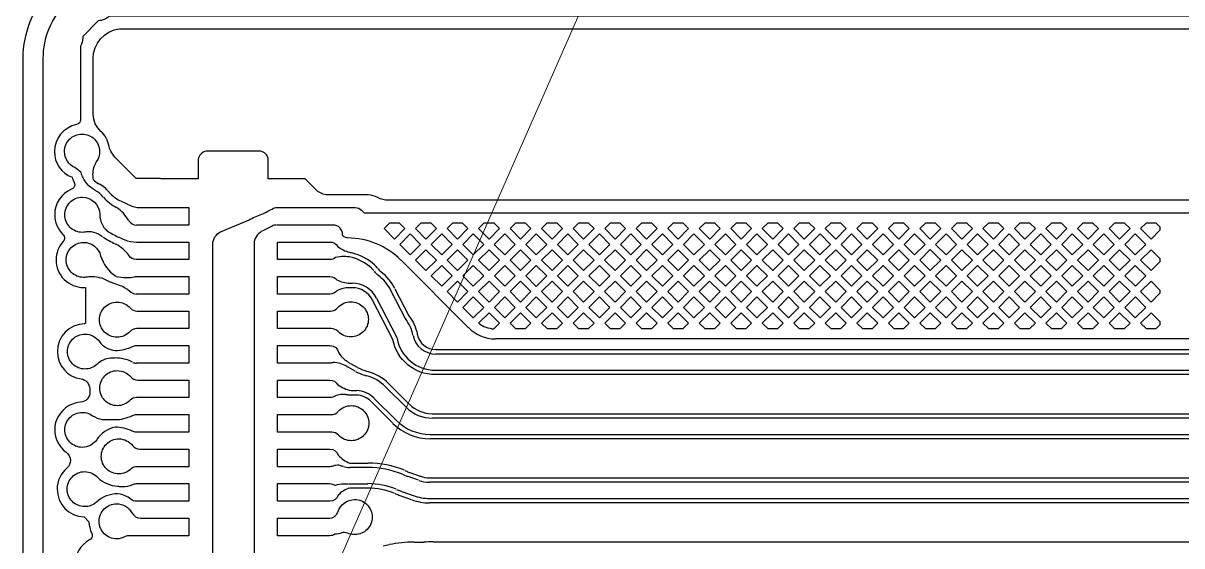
# Model space of a CAD drawing. Extents: x 1548 to 1929, y -174 to 95.
# Drawn here: x 1706.8 to 1718.55, y 48.92 to 54.22 of the extents above; entities that cross this region are included whole.
import ezdxf

# ---------------------------------------------------------------- set-up
doc = ezdxf.new("R2010")
doc.units = 0
doc.layers.add('gbr-dxf_layer0', color=7, linetype='Continuous')
doc.layers.add('gbr-outline-dxf_layer1', color=2, linetype='Continuous')
doc.layers.add('備註', color=1, linetype='Continuous', lineweight=5)

msp = doc.modelspace()

# ---------------------------------------------------------------- linework, layer by layer
at = {"layer": 'gbr-dxf_layer0'}
for p, q in [((1707.778, 52.426), (1707.782, 52.424)), ((1709.643, 52.177), (1709.468, 52.177)), ((1709.91, 52.177), (1709.643, 52.177)), ((1709.941, 52.177), (1709.91, 52.177)), ((1709.819, 51.827), (1709.377, 51.827)), ((1711.311, 51.139), (1710.631, 51.82)), ((1710.117, 51.587), (1710.134, 51.587)), ((1709.819, 51.477), (1709.377, 51.477)), ((1710.135, 51.542), (1710.118, 51.542)), ((1709.91, 51.127), (1709.377, 51.127)), ((1709.922, 51.127), (1709.91, 51.127)), ((1710.986, 50.914), (1738.684, 50.914)), ((1709.821, 50.777), (1709.377, 50.777)), ((1710.117, 50.773), (1710.187, 50.735)), ((1738.682, 50.869), (1710.984, 50.869)), ((1710.166, 50.694), (1710.094, 50.735)), ((1738.684, 50.66), (1710.979, 50.66)), ((1710.981, 50.705), (1738.683, 50.705)), ((1710.682, 50.33), (1710.474, 50.537)), ((1710.507, 50.568), (1710.714, 50.361)), ((1708.05, 50.427), (1707.948, 50.427)), ((1709.821, 50.427), (1709.377, 50.427)), ((1710.146, 50.498), (1710.181, 50.498)), ((1710.18, 50.453), (1710.147, 50.453)), ((1710.359, 50.42), (1710.58, 50.199)), ((1710.547, 50.168), (1710.326, 50.389)), ((1709.91, 50.255), (1709.92, 50.255)), ((1710.948, 50.264), (1738.682, 50.264)), ((1738.681, 50.219), (1710.95, 50.219)), ((1709.641, 50.077), (1709.377, 50.077)), ((1710.928, 50.055), (1711.522, 50.055)), ((1711.521, 50.01), (1710.93, 50.01)), ((1738.68, 50.007), (1711.522, 50.01)), ((1711.523, 50.055), (1738.682, 50.052)), ((1709.91, 49.727), (1709.377, 49.727)), ((1710.294, 49.719), (1710.111, 49.719)), ((1710.662, 49.642), (1710.65, 49.647)), ((1710.668, 49.688), (1710.677, 49.685)), ((1710.808, 49.589), (1710.702, 49.627)), ((1710.719, 49.669), (1710.825, 49.631)), ((1710.92, 49.614), (1738.679, 49.614)), ((1710.05, 49.554), (1710.098, 49.554)), ((1710.105, 49.554), (1710.109, 49.554)), ((1710.294, 49.509), (1710.109, 49.509)), ((1710.11, 49.554), (1710.293, 49.554)), ((1710.647, 49.472), (1710.754, 49.434)), ((1738.681, 49.569), (1710.919, 49.569)), ((1709.817, 49.377), (1709.377, 49.377)), ((1710.737, 49.392), (1710.633, 49.429)), ((1738.679, 49.36), (1710.919, 49.36)), ((1710.92, 49.405), (1738.681, 49.405)), ((1709.91, 49.027), (1709.377, 49.027)), ((1710.766, 48.963), (1710.86, 48.963)), ((1710.961, 48.964), (1738.679, 48.964))]:
    msp.add_line(p, q, dxfattribs=at)
at = {"layer": 'gbr-dxf_layer0', "linetype": 'Continuous'}
for points in [[(1707.002, 46.001), (1707.002, 53.866, -0.414216), (1707.798, 54.663), (1738.807, 54.663, -0.202307), (1749.477, 50.161, 0.202311), (1750.697, 49.646), (1756.197, 49.646, 0.202315), (1757.417, 50.161, -0.202307), (1768.087, 54.663), (1789.618, 54.663, -0.414217), (1790.415, 53.866), (1790.415, 50.934)], [(1750.573, 49.279, -0.202298), (1749.09, 49.905, 0.202302), (1738.683, 54.295), (1707.671, 54.295, -0.1755), (1707.56, 54.248), (1707.402, 54.09, -0.021764), (1707.402, 54.075, -0.125832), (1707.38, 53.989), (1707.38, 53.245, -0.355796), (1707.34, 53.196)], [(1707.508, 53.297), (1707.508, 53.864, -0.377394), (1707.775, 54.168), (1738.683, 54.168, -0.202308), (1748.998, 49.816, 0.202304), (1750.573, 49.151), (1756.073, 49.151, 0.118898), (1757.075, 49.393, 0.264777), (1757.313, 49.535, 0.049743), (1757.647, 49.816, -0.012228), (1758.151, 50.308, 0.308379), (1758.384, 50.521, -0.021115), (1759.325, 51.29, 0.268033), (1759.551, 51.456, -0.026221), (1760.821, 52.272, 0.214143), (1761.021, 52.384, -0.03315), (1762.749, 53.191, 0.130853), (1762.884, 53.243, -0.090345), (1767.963, 54.168), (1789.266, 54.168)], [(1708.192, 52.648), (1707.944, 52.648), (1707.74, 52.853, -0.136311), (1707.67, 52.975, 0.15916), (1707.586, 53.127, -0.197945), (1707.508, 53.297)], [(1787.982, 53.265), (1787.982, 52.668, -0.414254), (1787.932, 52.618), (1787.57, 52.618), (1787.57, 52.57), (1787.242, 52.57), (1787.242, 52.618), (1787.207, 52.618, 0.064068), (1786.994, 52.591, 0.013699), (1786.842, 52.546, 0.036904), (1786.808, 52.549, 0.080213), (1786.736, 52.537, 0.02431), (1786.474, 52.429), (1767.963, 52.429, 0.202298), (1758.894, 48.602, -0.202305), (1756.073, 47.412), (1750.573, 47.412, -0.202305), (1747.752, 48.602, 0.202298), (1738.683, 52.429), (1710.498, 52.429)], [(1707.34, 53.196, 0.356772), (1707.115, 52.922, 0.309707), (1707.294, 52.661, 0.019562), (1707.313, 52.615)], [(1707.218, 52.922, -0.414223), (1707.395, 53.1, -0.414223), (1707.573, 52.922, -0.157266), (1707.54, 52.818, 0.140909), (1707.503, 52.691)], [(1707.406, 52.658, -0.02595), (1707.385, 52.709, 0.085066), (1707.323, 52.759, -0.295725), (1707.218, 52.922)], [(1710.498, 52.429, -0.126413), (1710.396, 52.455, 0.119088), (1710.296, 52.482), (1709.899, 52.482, -0.152112), (1709.788, 52.517), (1709.659, 52.645), (1709.283, 52.645), (1709.283, 52.85, 0.311193), (1709.205, 52.925), (1708.653, 52.925, 0.33668), (1708.574, 52.842), (1708.574, 52.645), (1708.192, 52.645)], [(1707.527, 52.53, -0.093411), (1707.446, 52.595, -0.036886), (1707.443, 52.599, -0.060094), (1707.407, 52.656)], [(1707.503, 52.69, 0.053699), (1707.509, 52.639, 0.086802), (1707.564, 52.596)], [(1707.313, 52.615, 0.005103), (1707.316, 52.609, -0.114212), (1707.321, 52.587, -0.302931), (1707.29, 52.54, 0.302717), (1707.118, 52.281, 0.201282), (1707.202, 52.082, -0.201363), (1707.217, 52.045, -0.186481), (1707.204, 52.011, 0.185729), (1707.132, 51.824, 0.414221), (1707.412, 51.544, 0.016528), (1707.43, 51.544), (1707.43, 51.183), (1707.421, 51.174, 0.409706), (1707.145, 50.894, 0.373207), (1707.385, 50.617, -0.367973), (1707.473, 50.518, 0.023526), (1707.474, 50.492, -0.027584), (1707.475, 50.481, -0.395521), (1707.38, 50.38, 0.099589), (1707.273, 50.351, -0.022342), (1707.259, 50.343, 0.269012), (1707.118, 50.1, 0.241506), (1707.235, 49.873, -0.241817), (1707.277, 49.79, -0.220143), (1707.242, 49.713, 0.220548), (1707.143, 49.499, 0.407829), (1707.416, 49.219), (1707.466, 49.169, 0.109943), (1707.494, 49.051, -0.112871), (1707.499, 49.029, -0.280202), (1707.472, 48.984, 0.278821), (1707.322, 48.736, 0.321401)], [(1707.22, 52.281, -0.414223), (1707.398, 52.459, -0.405399), (1707.576, 52.287, -0.045852), (1707.576, 52.28)], [(1707.784, 52.423), (1707.901, 52.367, 0.032813), (1707.953, 52.355), (1708.035, 52.355)], [(1708.542, 43.514), (1708.608, 43.58, -0.123009), (1708.67, 43.64), (1708.707, 43.676, 0.201987), (1708.722, 43.712), (1708.722, 51.983, -0.28875), (1708.801, 52.108), (1709.083, 52.227, -0.043836), (1709.22, 52.286, -0.004369), (1709.337, 52.347, -0.104015), (1709.347, 52.35, -0.085089), (1709.377, 52.355)], [(1709.377, 52.355), (1709.643, 52.355), (1709.91, 52.355), (1710.166, 52.355, -0.206185), (1710.231, 52.327), (1710.257, 52.301), (1738.68, 52.301)], [(1707.426, 52.106, -0.039378), (1707.398, 52.103, -0.414223), (1707.22, 52.281)], [(1709.365, 52.177, 0.116366), (1709.323, 52.167), (1709.229, 52.12, 0.22571), (1709.14, 52.006), (1709.14, 43.616, 0.21739), (1709.158, 43.579), (1709.274, 43.478), (1709.283, 43.478)], [(1709.465, 52.177), (1709.377, 52.177, -0.020221), (1709.37, 52.177)], [(1710.629, 51.821, 0.198195), (1710.088, 52.046, -0.175049), (1710.055, 52.058, -0.335732), (1710.037, 52.082, 0.414236), (1709.942, 52.177)], [(1707.604, 52.057, -0.011285), (1707.562, 52.085, 0.119663), (1707.465, 52.109)], [(1707.769, 52.053, 0.015822), (1707.829, 52.027, 0.070898), (1707.947, 52.005)], [(1707.234, 51.824, -0.414223), (1707.411, 52.001, -0.347521), (1707.584, 51.865, 0.173376), (1707.737, 51.658)], [(1708.035, 51.827), (1707.946, 51.827, -0.249814), (1707.873, 51.866, 0.106422), (1707.738, 51.983)], [(1709.91, 52.005, -0.271672), (1709.988, 51.959, 0.098911), (1710.108, 51.901, -0.009712), (1710.128, 51.896)], [(1707.494, 51.652, 0.036696), (1707.438, 51.647, -0.040807), (1707.432, 51.647, -0.028847), (1707.411, 51.646, -0.414223), (1707.234, 51.824)], [(1710.053, 51.858, 0.064747), (1709.965, 51.847, -0.170215), (1709.91, 51.827), (1709.821, 51.827)], [(1707.707, 51.588, -0.032302), (1707.599, 51.637, 0.069218), (1707.495, 51.652)], [(1707.889, 51.498, 0.072728), (1707.785, 51.562, -0.021588), (1707.71, 51.587)], [(1707.931, 51.654, -0.044621), (1707.947, 51.655), (1708.035, 51.655)], [(1709.91, 51.655, -0.228458), (1709.979, 51.622, 0.115999), (1710.113, 51.587)], [(1710.117, 51.542), (1710.109, 51.542, 0.11307), (1709.979, 51.51, -0.22533), (1709.91, 51.477), (1709.821, 51.477)], [(1710.751, 51.06, 0.120837), (1710.674, 51.229, -0.064463), (1710.671, 51.233), (1710.528, 51.512)], [(1710.569, 51.531), (1710.71, 51.255, -0.118167), (1710.795, 51.071)], [(1707.573, 51.218, -0.414223), (1707.75, 51.396, -0.221134), (1707.886, 51.333, 0.193738), (1707.952, 51.305), (1708.035, 51.305)], [(1709.643, 51.305), (1709.916, 51.305, 0.212144), (1709.986, 51.338, -0.059478), (1709.99, 51.342, -0.208555), (1710.121, 51.399, -0.414223), (1710.299, 51.221, -0.414223), (1710.121, 51.043, -0.202346), (1709.993, 51.097)], [(1710.977, 50.66, -0.358225), (1710.547, 51.016), (1710.342, 51.416)], [(1710.383, 51.435), (1710.587, 51.037, -0.103834), (1710.59, 51.028, 0.361046), (1710.978, 50.705)], [(1708.038, 51.305), (1708.48, 51.305), (1708.48, 51.127), (1707.948, 51.127, 0.19836), (1707.882, 51.098, -0.21066), (1707.75, 51.04, -0.414223), (1707.573, 51.218)], [(1711.418, 51.181, 0.139306), (1711.571, 51.124), (1711.629, 51.182), (1711.523, 51.288), (1711.417, 51.182)], [(1707.248, 50.894, -0.414223), (1707.425, 51.072, -0.246805), (1707.572, 50.995, 0.211598), (1707.733, 50.904, 0.114422), (1707.907, 50.946, -0.117009), (1707.947, 50.955), (1708.035, 50.955)], [(1739.132, 51.013, 0.009922), (1738.685, 51.022, -0.036234), (1738.678, 51.022), (1711.587, 51.022)], [(1707.545, 50.763, -0.187305), (1707.425, 50.717, -0.414223), (1707.248, 50.894)], [(1709.377, 50.777), (1709.377, 50.955), (1709.821, 50.955), (1709.91, 50.955, -0.367465), (1709.998, 50.881, 0.067391), (1710.051, 50.819, -0.015641), (1710.072, 50.804)], [(1707.729, 50.828), (1707.684, 50.828, 0.167805), (1707.548, 50.766)], [(1710.08, 50.744, 0.118816), (1709.942, 50.783, -0.092632), (1709.91, 50.777), (1709.821, 50.777)], [(1707.575, 50.523, -0.414223), (1707.752, 50.701, -0.222273), (1707.889, 50.637, 0.214443), (1707.96, 50.605)], [(1709.377, 50.427), (1709.377, 50.605), (1709.821, 50.605), (1709.91, 50.605, -0.271102), (1709.987, 50.56, 0.112912), (1710.124, 50.499)], [(1707.947, 50.427, 0.187976), (1707.883, 50.402, -0.208822), (1707.752, 50.345, -0.414223), (1707.575, 50.523)], [(1710.088, 50.455, -0.023225), (1710.067, 50.458), (1710.038, 50.459, 0.054704), (1709.966, 50.447, -0.173014), (1709.91, 50.427), (1709.821, 50.427)], [(1709.996, 50.29, -0.206822), (1710.126, 50.346, -0.414223), (1710.303, 50.168, -0.414223), (1710.126, 49.99, -0.205257), (1709.997, 50.045)], [(1707.221, 50.1, -0.414223), (1707.398, 50.278, -0.15806), (1707.503, 50.244, 0.089365), (1707.6, 50.204), (1707.729, 50.204, 0.114938), (1707.907, 50.246)], [(1707.909, 50.247, -0.109867), (1707.947, 50.255), (1708.035, 50.255)], [(1707.545, 50, -0.246825), (1707.398, 49.923, -0.414223), (1707.221, 50.1)], [(1707.946, 50.077, -0.12133), (1707.905, 50.087, 0.111147), (1707.732, 50.128, 0.195977), (1707.546, 50.002)], [(1709.995, 50.047, 0.200449), (1709.929, 50.077), (1709.643, 50.077)], [(1707.591, 49.831, -0.414223), (1707.769, 50.009, -0.232214), (1707.909, 49.94, 0.218839), (1707.981, 49.905), (1708.046, 49.905)], [(1708.048, 49.905), (1708.48, 49.905), (1708.48, 49.727), (1707.953, 49.727, 0.169426), (1707.895, 49.706, -0.199554), (1707.769, 49.653, -0.414223), (1707.591, 49.831)], [(1709.821, 49.905), (1709.91, 49.905, -0.324488), (1709.994, 49.844, 0.114945), (1710.109, 49.764), (1710.295, 49.764)], [(1709.985, 49.741, 0.02537), (1709.954, 49.739, -0.131445), (1709.91, 49.727)], [(1710.045, 49.728, -0.032185), (1710.012, 49.74, 0.020605), (1709.986, 49.741)], [(1707.245, 49.499, -0.414223), (1707.423, 49.677, -0.215446), (1707.556, 49.617, 0.176305), (1707.755, 49.528, -0.010722), (1707.77, 49.528)], [(1707.54, 49.366, -0.183018), (1707.423, 49.322, -0.414223), (1707.245, 49.499)], [(1707.772, 49.527, -0.013837), (1707.791, 49.526, 0.013245), (1707.804, 49.525)], [(1707.806, 49.525, 0.103987), (1707.909, 49.547, -0.108277), (1707.947, 49.555), (1708.035, 49.555)], [(1710.102, 49.509, 0.119042), (1709.994, 49.438, -0.321742), (1709.91, 49.377), (1709.821, 49.377)], [(1709.91, 49.555, -0.143945), (1709.958, 49.541, 0.008153), (1709.967, 49.54, -0.085592), (1710.048, 49.554)], [(1707.568, 49.173, -0.414223), (1707.746, 49.351, -0.27049), (1707.901, 49.26, -0.052141), (1707.904, 49.256, 0.278688), (1707.988, 49.205)], [(1707.947, 49.377, -0.173302), (1707.89, 49.397, 0.132374), (1707.767, 49.451)], [(1709.821, 49.205), (1709.904, 49.205, 0.30695), (1709.99, 49.267, -0.330494), (1710.16, 49.394, -0.414223), (1710.338, 49.216, -0.414223), (1710.16, 49.038, -0.106603), (1710.087, 49.054, 0.07637), (1710.058, 49.059)], [(1708.035, 49.027), (1707.872, 49.027, 0.103539), (1707.834, 49.018, -0.1308), (1707.746, 48.995, -0.414223), (1707.568, 49.173)], [(1710.03, 49.055, -0.043654), (1709.959, 49.042, -0.146037), (1709.91, 49.027)]]:
    msp.add_lwpolyline(points, format="xyb", dxfattribs=at)
for points in [[(1708.038, 52.355), (1708.48, 52.355), (1708.48, 52.177), (1707.947, 52.177)], [(1707.947, 52.005), (1708.48, 52.005), (1708.48, 51.827), (1708.039, 51.827)], [(1709.377, 51.827), (1709.377, 52.005), (1709.91, 52.005)], [(1708.038, 51.655), (1708.48, 51.655), (1708.48, 51.477), (1707.946, 51.477)], [(1709.377, 51.477), (1709.377, 51.655), (1709.91, 51.655)], [(1709.377, 51.127), (1709.377, 51.305), (1709.64, 51.305)], [(1708.038, 50.955), (1708.48, 50.955), (1708.48, 50.777), (1707.947, 50.777)], [(1707.961, 50.605), (1708.48, 50.605), (1708.48, 50.427), (1708.053, 50.427)], [(1708.038, 50.255), (1708.48, 50.255), (1708.48, 50.077), (1707.946, 50.077)], [(1709.377, 50.077), (1709.377, 50.255), (1709.91, 50.255)], [(1709.377, 49.727), (1709.377, 49.905), (1709.819, 49.905)], [(1708.038, 49.555), (1708.48, 49.555), (1708.48, 49.377), (1707.947, 49.377)], [(1709.377, 49.377), (1709.377, 49.555), (1709.91, 49.555)], [(1707.988, 49.205), (1708.48, 49.205), (1708.48, 49.027), (1708.039, 49.027)], [(1709.377, 49.027), (1709.377, 49.205), (1709.819, 49.205)]]:
    msp.add_lwpolyline(points, dxfattribs=at)
for points in [[(1710.458, 52.141), (1710.516, 52.199), (1710.611, 52.199), (1710.67, 52.141), (1710.564, 52.035)], [(1710.777, 52.141), (1710.836, 52.199), (1710.931, 52.199), (1710.989, 52.141), (1710.883, 52.035)], [(1711.097, 52.141), (1711.155, 52.199), (1711.25, 52.199), (1711.309, 52.141), (1711.203, 52.035)], [(1711.417, 52.141), (1711.475, 52.199), (1711.57, 52.199), (1711.629, 52.141), (1711.523, 52.035)], [(1711.736, 52.141), (1711.795, 52.199), (1711.89, 52.199), (1711.948, 52.141), (1711.842, 52.035)], [(1712.056, 52.141), (1712.114, 52.199), (1712.21, 52.199), (1712.268, 52.141), (1712.162, 52.035)], [(1712.376, 52.141), (1712.434, 52.199), (1712.529, 52.199), (1712.588, 52.141), (1712.482, 52.035)], [(1712.696, 52.141), (1712.754, 52.199), (1712.849, 52.199), (1712.908, 52.141), (1712.801, 52.035)], [(1713.015, 52.141), (1713.074, 52.199), (1713.169, 52.199), (1713.227, 52.141), (1713.121, 52.035)], [(1713.335, 52.141), (1713.393, 52.199), (1713.489, 52.199), (1713.547, 52.141), (1713.441, 52.035)], [(1713.655, 52.141), (1713.713, 52.199), (1713.808, 52.199), (1713.867, 52.141), (1713.761, 52.035)], [(1713.974, 52.141), (1714.033, 52.199), (1714.128, 52.199), (1714.186, 52.141), (1714.08, 52.035)], [(1714.294, 52.141), (1714.352, 52.199), (1714.448, 52.199), (1714.506, 52.141), (1714.4, 52.035)], [(1714.614, 52.141), (1714.672, 52.199), (1714.767, 52.199), (1714.826, 52.141), (1714.72, 52.035)], [(1714.933, 52.141), (1714.992, 52.199), (1715.087, 52.199), (1715.145, 52.141), (1715.039, 52.035)], [(1715.253, 52.141), (1715.311, 52.199), (1715.407, 52.199), (1715.465, 52.141), (1715.359, 52.035)], [(1715.573, 52.141), (1715.631, 52.199), (1715.727, 52.199), (1715.785, 52.141), (1715.679, 52.035)], [(1715.893, 52.141), (1715.951, 52.199), (1716.046, 52.199), (1716.104, 52.141), (1715.998, 52.035)], [(1716.212, 52.141), (1716.27, 52.199), (1716.366, 52.199), (1716.424, 52.141), (1716.318, 52.035)], [(1716.532, 52.141), (1716.59, 52.199), (1716.685, 52.199), (1716.744, 52.141), (1716.638, 52.035)], [(1716.852, 52.141), (1716.91, 52.199), (1717.005, 52.199), (1717.063, 52.141), (1716.957, 52.035)], [(1717.171, 52.141), (1717.229, 52.199), (1717.325, 52.199), (1717.383, 52.141), (1717.277, 52.035)], [(1717.491, 52.141), (1717.549, 52.199), (1717.644, 52.199), (1717.703, 52.141), (1717.597, 52.035)], [(1717.811, 52.141), (1717.869, 52.199), (1717.964, 52.199), (1718.023, 52.141), (1717.916, 52.035)], [(1718.13, 52.141), (1718.189, 52.199), (1718.284, 52.199), (1718.326, 52.158), (1718.326, 52.124), (1718.236, 52.035)], [(1710.618, 51.981), (1710.723, 52.087), (1710.829, 51.981), (1710.724, 51.875)], [(1710.937, 51.981), (1711.043, 52.087), (1711.149, 51.981), (1711.043, 51.875)], [(1711.257, 51.981), (1711.363, 52.087), (1711.469, 51.981), (1711.363, 51.875)], [(1711.576, 51.981), (1711.683, 52.087), (1711.789, 51.981), (1711.682, 51.875)], [(1711.896, 51.981), (1712.002, 52.087), (1712.108, 51.981), (1712.002, 51.875)], [(1712.216, 51.981), (1712.322, 52.087), (1712.428, 51.981), (1712.322, 51.875)], [(1712.536, 51.981), (1712.642, 52.087), (1712.748, 51.981), (1712.642, 51.875)], [(1712.855, 51.981), (1712.961, 52.087), (1713.067, 51.981), (1712.961, 51.875)], [(1713.175, 51.981), (1713.281, 52.087), (1713.387, 51.981), (1713.281, 51.875)], [(1713.495, 51.981), (1713.601, 52.087), (1713.707, 51.981), (1713.601, 51.875)], [(1713.814, 51.981), (1713.92, 52.087), (1714.026, 51.981), (1713.92, 51.875)], [(1714.134, 51.981), (1714.24, 52.087), (1714.346, 51.981), (1714.24, 51.875)], [(1714.454, 51.981), (1714.56, 52.087), (1714.666, 51.981), (1714.56, 51.875)], [(1714.774, 51.981), (1714.88, 52.087), (1714.985, 51.981), (1714.879, 51.875)], [(1715.093, 51.981), (1715.199, 52.087), (1715.305, 51.981), (1715.199, 51.875)], [(1715.413, 51.981), (1715.519, 52.087), (1715.625, 51.981), (1715.519, 51.875)], [(1715.733, 51.981), (1715.839, 52.087), (1715.945, 51.981), (1715.839, 51.875)], [(1716.052, 51.981), (1716.158, 52.087), (1716.264, 51.981), (1716.158, 51.875)], [(1716.372, 51.981), (1716.478, 52.087), (1716.584, 51.981), (1716.478, 51.875)], [(1716.692, 51.981), (1716.798, 52.087), (1716.904, 51.981), (1716.798, 51.875)], [(1717.011, 51.981), (1717.117, 52.087), (1717.223, 51.981), (1717.117, 51.875)], [(1717.331, 51.981), (1717.437, 52.087), (1717.543, 51.981), (1717.437, 51.875)], [(1717.651, 51.981), (1717.757, 52.087), (1717.863, 51.981), (1717.757, 51.875)], [(1717.97, 51.981), (1718.076, 52.087), (1718.182, 51.981), (1718.076, 51.875)], [(1710.777, 51.822), (1710.883, 51.927), (1710.989, 51.821), (1710.883, 51.716)], [(1711.097, 51.821), (1711.203, 51.927), (1711.309, 51.821), (1711.203, 51.715)], [(1711.417, 51.821), (1711.523, 51.927), (1711.629, 51.821), (1711.523, 51.715)], [(1711.736, 51.821), (1711.842, 51.927), (1711.948, 51.821), (1711.842, 51.715)], [(1712.056, 51.821), (1712.162, 51.927), (1712.268, 51.821), (1712.162, 51.715)], [(1712.376, 51.821), (1712.482, 51.927), (1712.588, 51.821), (1712.482, 51.715)], [(1712.695, 51.821), (1712.801, 51.927), (1712.907, 51.821), (1712.801, 51.715)], [(1713.015, 51.821), (1713.121, 51.928), (1713.227, 51.822), (1713.121, 51.715)], [(1713.335, 51.822), (1713.441, 51.927), (1713.547, 51.821), (1713.441, 51.716)], [(1713.655, 51.821), (1713.761, 51.927), (1713.866, 51.821), (1713.76, 51.715)], [(1713.974, 51.821), (1714.08, 51.927), (1714.186, 51.821), (1714.08, 51.715)], [(1714.294, 51.821), (1714.4, 51.927), (1714.506, 51.821), (1714.4, 51.715)], [(1714.614, 51.821), (1714.72, 51.927), (1714.826, 51.821), (1714.72, 51.716)], [(1714.933, 51.821), (1715.039, 51.927), (1715.145, 51.821), (1715.039, 51.715)], [(1715.253, 51.821), (1715.359, 51.927), (1715.465, 51.821), (1715.359, 51.715)], [(1715.573, 51.821), (1715.679, 51.927), (1715.785, 51.822), (1715.679, 51.715)], [(1715.892, 51.822), (1715.998, 51.928), (1716.104, 51.821), (1715.998, 51.716)], [(1716.212, 51.821), (1716.318, 51.927), (1716.424, 51.821), (1716.318, 51.715)], [(1716.532, 51.821), (1716.638, 51.927), (1716.744, 51.821), (1716.638, 51.715)], [(1716.852, 51.821), (1716.957, 51.927), (1717.063, 51.821), (1716.958, 51.715)], [(1717.171, 51.821), (1717.277, 51.927), (1717.383, 51.821), (1717.277, 51.715)], [(1717.491, 51.821), (1717.597, 51.927), (1717.703, 51.821), (1717.597, 51.715)], [(1717.811, 51.821), (1717.916, 51.927), (1718.023, 51.821), (1717.917, 51.715)], [(1718.13, 51.821), (1718.236, 51.927), (1718.326, 51.838), (1718.326, 51.805), (1718.236, 51.715)], [(1710.937, 51.662), (1711.043, 51.767), (1711.149, 51.662), (1711.043, 51.556)], [(1711.257, 51.662), (1711.363, 51.768), (1711.469, 51.662), (1711.363, 51.556)], [(1711.577, 51.662), (1711.682, 51.767), (1711.788, 51.661), (1711.683, 51.556)], [(1711.896, 51.661), (1712.002, 51.768), (1712.108, 51.662), (1712.002, 51.555)], [(1712.216, 51.662), (1712.322, 51.767), (1712.428, 51.662), (1712.322, 51.556)], [(1712.536, 51.662), (1712.642, 51.767), (1712.747, 51.662), (1712.642, 51.556)], [(1712.855, 51.662), (1712.961, 51.768), (1713.067, 51.662), (1712.961, 51.556)], [(1713.175, 51.662), (1713.281, 51.768), (1713.387, 51.662), (1713.281, 51.556)], [(1713.495, 51.662), (1713.601, 51.767), (1713.707, 51.662), (1713.601, 51.556)], [(1713.814, 51.662), (1713.92, 51.768), (1714.026, 51.662), (1713.92, 51.556)], [(1714.134, 51.662), (1714.24, 51.768), (1714.346, 51.662), (1714.24, 51.556)], [(1714.454, 51.662), (1714.56, 51.768), (1714.666, 51.662), (1714.56, 51.556)], [(1714.773, 51.662), (1714.879, 51.768), (1714.985, 51.662), (1714.879, 51.556)], [(1715.093, 51.662), (1715.199, 51.768), (1715.305, 51.662), (1715.199, 51.556)], [(1715.413, 51.662), (1715.519, 51.767), (1715.625, 51.662), (1715.519, 51.556)], [(1715.733, 51.662), (1715.839, 51.768), (1715.945, 51.662), (1715.839, 51.556)], [(1716.052, 51.662), (1716.158, 51.768), (1716.264, 51.662), (1716.158, 51.556)], [(1716.372, 51.662), (1716.478, 51.767), (1716.584, 51.662), (1716.478, 51.556)], [(1716.692, 51.662), (1716.798, 51.768), (1716.904, 51.662), (1716.798, 51.556)], [(1717.011, 51.662), (1717.117, 51.768), (1717.223, 51.662), (1717.117, 51.556)], [(1717.331, 51.662), (1717.437, 51.767), (1717.543, 51.662), (1717.437, 51.556)], [(1717.651, 51.662), (1717.757, 51.768), (1717.863, 51.662), (1717.757, 51.556)], [(1717.971, 51.662), (1718.076, 51.767), (1718.182, 51.661), (1718.077, 51.556)], [(1711.097, 51.502), (1711.203, 51.608), (1711.309, 51.502), (1711.203, 51.396)], [(1711.417, 51.502), (1711.523, 51.608), (1711.629, 51.502), (1711.523, 51.396)], [(1711.736, 51.502), (1711.842, 51.608), (1711.948, 51.502), (1711.842, 51.396)], [(1712.056, 51.502), (1712.162, 51.608), (1712.268, 51.502), (1712.162, 51.396)], [(1712.376, 51.502), (1712.482, 51.608), (1712.588, 51.502), (1712.482, 51.396)], [(1712.695, 51.502), (1712.801, 51.608), (1712.907, 51.502), (1712.801, 51.396)], [(1713.015, 51.502), (1713.121, 51.608), (1713.227, 51.502), (1713.121, 51.396)], [(1713.335, 51.502), (1713.441, 51.608), (1713.547, 51.502), (1713.441, 51.396)], [(1713.655, 51.502), (1713.76, 51.608), (1713.866, 51.502), (1713.761, 51.396)], [(1713.974, 51.502), (1714.08, 51.608), (1714.186, 51.502), (1714.08, 51.396)], [(1714.294, 51.502), (1714.4, 51.608), (1714.506, 51.502), (1714.4, 51.396)], [(1714.614, 51.502), (1714.72, 51.608), (1714.826, 51.502), (1714.72, 51.396)], [(1714.933, 51.502), (1715.039, 51.608), (1715.145, 51.502), (1715.039, 51.396)], [(1715.253, 51.502), (1715.359, 51.608), (1715.465, 51.502), (1715.359, 51.396)], [(1715.573, 51.502), (1715.679, 51.608), (1715.785, 51.502), (1715.679, 51.396)], [(1715.892, 51.502), (1715.998, 51.608), (1716.105, 51.502), (1715.998, 51.396)], [(1716.212, 51.502), (1716.318, 51.608), (1716.424, 51.502), (1716.318, 51.396)], [(1716.532, 51.502), (1716.638, 51.608), (1716.744, 51.502), (1716.638, 51.396)], [(1716.852, 51.502), (1716.958, 51.608), (1717.064, 51.502), (1716.958, 51.396)], [(1717.171, 51.502), (1717.277, 51.608), (1717.383, 51.502), (1717.277, 51.396)], [(1717.491, 51.502), (1717.597, 51.608), (1717.703, 51.502), (1717.597, 51.396)], [(1717.811, 51.502), (1717.917, 51.608), (1718.023, 51.502), (1717.917, 51.396)], [(1718.13, 51.502), (1718.236, 51.608), (1718.326, 51.518), (1718.326, 51.485), (1718.236, 51.396)], [(1711.257, 51.342), (1711.363, 51.448), (1711.469, 51.342), (1711.363, 51.236)], [(1711.577, 51.342), (1711.683, 51.448), (1711.789, 51.342), (1711.683, 51.236)], [(1711.896, 51.342), (1712.002, 51.448), (1712.108, 51.342), (1712.002, 51.236)], [(1712.216, 51.342), (1712.322, 51.448), (1712.428, 51.342), (1712.322, 51.236)], [(1712.536, 51.342), (1712.642, 51.448), (1712.748, 51.342), (1712.642, 51.236)], [(1712.855, 51.342), (1712.961, 51.448), (1713.067, 51.342), (1712.961, 51.236)], [(1713.175, 51.342), (1713.281, 51.448), (1713.387, 51.342), (1713.281, 51.236)], [(1713.495, 51.342), (1713.601, 51.448), (1713.707, 51.342), (1713.601, 51.236)], [(1713.815, 51.342), (1713.92, 51.448), (1714.026, 51.342), (1713.921, 51.236)], [(1714.134, 51.342), (1714.24, 51.448), (1714.346, 51.342), (1714.24, 51.236)], [(1714.454, 51.342), (1714.56, 51.448), (1714.666, 51.342), (1714.56, 51.236)], [(1714.774, 51.342), (1714.879, 51.448), (1714.986, 51.342), (1714.88, 51.236)], [(1715.093, 51.342), (1715.199, 51.448), (1715.305, 51.342), (1715.199, 51.236)], [(1715.413, 51.342), (1715.519, 51.448), (1715.625, 51.342), (1715.519, 51.236)], [(1715.733, 51.342), (1715.839, 51.448), (1715.945, 51.342), (1715.839, 51.236)], [(1716.052, 51.342), (1716.158, 51.448), (1716.264, 51.342), (1716.158, 51.236)], [(1716.372, 51.342), (1716.478, 51.448), (1716.584, 51.342), (1716.478, 51.236)], [(1716.692, 51.342), (1716.798, 51.448), (1716.904, 51.342), (1716.798, 51.236)], [(1717.011, 51.342), (1717.117, 51.448), (1717.223, 51.342), (1717.117, 51.236)], [(1717.331, 51.342), (1717.437, 51.448), (1717.543, 51.342), (1717.437, 51.236)], [(1717.651, 51.342), (1717.757, 51.448), (1717.863, 51.342), (1717.757, 51.236)], [(1717.971, 51.342), (1718.077, 51.448), (1718.182, 51.342), (1718.076, 51.236)], [(1711.737, 51.182), (1711.842, 51.288), (1711.948, 51.182), (1711.89, 51.124), (1711.795, 51.124)], [(1712.056, 51.182), (1712.162, 51.288), (1712.268, 51.182), (1712.209, 51.124), (1712.115, 51.124)], [(1712.376, 51.182), (1712.482, 51.288), (1712.588, 51.182), (1712.529, 51.124), (1712.434, 51.124)], [(1712.696, 51.182), (1712.801, 51.288), (1712.908, 51.182), (1712.849, 51.124), (1712.754, 51.124)], [(1713.015, 51.182), (1713.121, 51.288), (1713.227, 51.182), (1713.169, 51.124), (1713.074, 51.124)], [(1713.335, 51.182), (1713.441, 51.288), (1713.547, 51.182), (1713.488, 51.124), (1713.393, 51.124)], [(1713.655, 51.182), (1713.761, 51.288), (1713.867, 51.182), (1713.808, 51.124), (1713.713, 51.124)], [(1713.974, 51.182), (1714.08, 51.288), (1714.186, 51.182), (1714.128, 51.124), (1714.033, 51.124)], [(1714.294, 51.182), (1714.4, 51.288), (1714.506, 51.182), (1714.447, 51.124), (1714.352, 51.124)], [(1714.614, 51.182), (1714.72, 51.288), (1714.826, 51.182), (1714.767, 51.124), (1714.672, 51.124)], [(1714.933, 51.182), (1715.039, 51.288), (1715.145, 51.182), (1715.087, 51.124), (1714.992, 51.124)], [(1715.253, 51.182), (1715.359, 51.288), (1715.465, 51.182), (1715.407, 51.124), (1715.312, 51.124)], [(1715.573, 51.182), (1715.679, 51.288), (1715.785, 51.182), (1715.726, 51.124), (1715.631, 51.124)], [(1715.893, 51.182), (1715.998, 51.288), (1716.104, 51.182), (1716.046, 51.124), (1715.951, 51.124)], [(1716.212, 51.182), (1716.318, 51.288), (1716.424, 51.182), (1716.366, 51.124), (1716.271, 51.124)], [(1716.532, 51.182), (1716.638, 51.288), (1716.744, 51.182), (1716.685, 51.124), (1716.59, 51.124)], [(1716.852, 51.182), (1716.958, 51.288), (1717.063, 51.182), (1717.005, 51.124), (1716.91, 51.124)], [(1717.171, 51.182), (1717.277, 51.288), (1717.383, 51.182), (1717.325, 51.124), (1717.23, 51.124)], [(1717.491, 51.182), (1717.597, 51.288), (1717.703, 51.182), (1717.645, 51.124), (1717.549, 51.124)], [(1717.811, 51.182), (1717.917, 51.288), (1718.023, 51.182), (1717.964, 51.124), (1717.869, 51.124)], [(1718.13, 51.182), (1718.236, 51.288), (1718.326, 51.199), (1718.326, 51.165), (1718.284, 51.124), (1718.189, 51.124)]]:
    msp.add_lwpolyline(points, close=True, dxfattribs=at)
at = {"layer": 'gbr-dxf_layer0'}
for centre, radius, start, end in [((1707.397, 52.282), 0.279, 39.9917, 61.9339), ((1707.397, 52.282), 0.356, 39.6716, 61.6578), ((1707.918, 52.715), 0.398, 219.8581, 244.3422), ((1707.918, 52.715), 0.322, 220.1282, 243.8812), ((1707.513, 52.019), 0.41, 29.6245, 55.3041), ((1707.788, 52.279), 0.212, 180.3425, 228.6085), ((1707.947, 52.266), 0.0889, 211.5944, 269.9836), ((1707.465, 51.897), 0.212, 90.3528, 99.8423), ((1708.213, 53.003), 1.125, 237.4069, 244.6476), ((1708.213, 53.003), 1.049, 237.4723, 244.6637), ((1710.054, 51.517), 0.341, 78.8322, 89.9925), ((1709.993, 51.354), 0.514, 48.7689, 75.7062), ((1709.993, 51.354), 0.559, 48.6344, 75.676), ((1710.246, 51.642), 0.13, 33.0061, 48.5039), ((1710.503, 51.808), 0.175, 213.6354, 232.4252), ((1710.246, 51.642), 0.175, 33.7689, 48.0506), ((1710.503, 51.808), 0.13, 212.8763, 232.853), ((1710.122, 51.304), 0.502, 27.1072, 52.8564), ((1707.844, 52.067), 0.423, 256.1126, 269.8205), ((1707.844, 52.067), 0.423, 270.0058, 281.5915), ((1710.135, 51.31), 0.277, 27.1088, 89.9994), ((1710.122, 51.304), 0.457, 27.2584, 53.0079), ((1707.947, 51.566), 0.0889, 231.4003, 269.9839), ((1710.135, 51.31), 0.232, 27.6066, 89.6645), ((1709.923, 51.032), 0.095, 43.8057, 89.9985), ((1711.595, 51.423), 0.401, 225.3215, 268.4673), ((1710.984, 51.106), 0.237, 191.5662, 269.6617), ((1710.984, 51.106), 0.192, 191.0432, 270.0025), ((1707.731, 50.433), 0.396, 63.5279, 89.9969), ((1707.947, 50.866), 0.0889, 245.7961, 269.9838), ((1710.294, 51.087), 0.36, 232.1358, 237.7728), ((1710.293, 51.087), 0.36, 238.2756, 240.5447), ((1710.293, 51.088), 0.405, 238.2004, 240.3741), ((1710.399, 51.108), 0.474, 240.9729, 255.2615), ((1710.399, 51.108), 0.429, 240.7127, 255.4035), ((1710.17, 50.233), 0.43, 45.1386, 75.3517), ((1710.17, 50.233), 0.475, 44.9751, 75.1999), ((1710.146, 51.233), 0.779, 265.8304, 268.1747), ((1710.147, 51.233), 0.779, 268.1803, 269.9322), ((1710.146, 51.233), 0.734, 268.3717, 269.8098), ((1710.17, 50.234), 0.22, 45.296, 87.5794), ((1710.17, 50.234), 0.265, 44.9832, 87.3296), ((1710.948, 50.595), 0.376, 225.0222, 269.9941), ((1710.948, 50.595), 0.331, 225.2395, 269.6996), ((1709.922, 50.35), 0.095, 269.9936, 318.1775), ((1710.928, 50.546), 0.492, 225.1089, 269.7757), ((1710.928, 50.546), 0.537, 224.9656, 269.9767), ((1710.11, 49.95), 0.231, 254.1891, 268.4423), ((1710.108, 49.95), 0.231, 269.0883, 270.2248), ((1710.295, 48.799), 0.92, 67.5932, 89.9881), ((1710.295, 48.799), 0.965, 67.5164, 89.9229), ((1711.165, 50.912), 1.366, 248.4618, 250.1322), ((1711.165, 50.912), 1.321, 248.3762, 250.1833), ((1710.92, 49.892), 0.323, 250.0499, 269.6691), ((1710.92, 49.892), 0.278, 250.2848, 269.8683), ((1710.294, 48.799), 0.756, 67.6506, 89.965), ((1710.294, 48.799), 0.711, 67.6318, 89.8248), ((1711.167, 50.911), 1.53, 247.5993, 248.3017), ((1711.172, 50.91), 1.53, 248.1697, 249.8562), ((1707.757, 49.133), 0.319, 90.0006, 132.4697), ((1707.757, 49.133), 0.319, 88.8979, 89.5142), ((1711.167, 50.911), 1.575, 247.6148, 248.2631), ((1711.172, 50.91), 1.575, 248.1231, 249.9299), ((1710.92, 49.892), 0.532, 250.0868, 269.7774), ((1710.92, 49.892), 0.487, 250.2272, 269.897), ((1710.057, 48.964), 0.095, 90.0024, 105.5945), ((1710.272, 50.059), 1.148, 278.9239, 282.0767), ((1710.763, 47.769), 1.194, 90.0499, 102.0737), ((1710.961, 45.673), 3.291, 90.0182, 91.75)]:
    msp.add_arc(centre, radius, start, end, dxfattribs=at)
at = {"layer": 'gbr-outline-dxf_layer1', "linetype": 'Continuous'}
msp.add_lwpolyline([(1706.798, 42.266), (1706.798, 53.866, -0.414215), (1707.798, 54.866), (1738.807, 54.866, -0.202312), (1749.623, 50.303, 0.202309), (1750.697, 49.85), (1756.197, 49.85, 0.202214), (1757.271, 50.303, -0.202322), (1768.087, 54.866), (1789.618, 54.866, -0.414215), (1790.618, 53.866), (1790.618, 42.266, -0.414215), (1789.618, 41.266), (1768.502, 41.266, 0.196009), (1766.754, 40.554, -0.196007), (1756.197, 36.25), (1750.697, 36.25, -0.196007), (1740.14, 40.554, 0.196013), (1738.392, 41.266), (1707.798, 41.266, -0.414215)], format="xyb", close=True, dxfattribs=at)
at = {"layer": '備註', "linetype": 'Continuous'}
msp.add_line((1707.894, 43.983), (1714.281, 58.508), dxfattribs=at)

doc.saveas('drawing.dxf')
